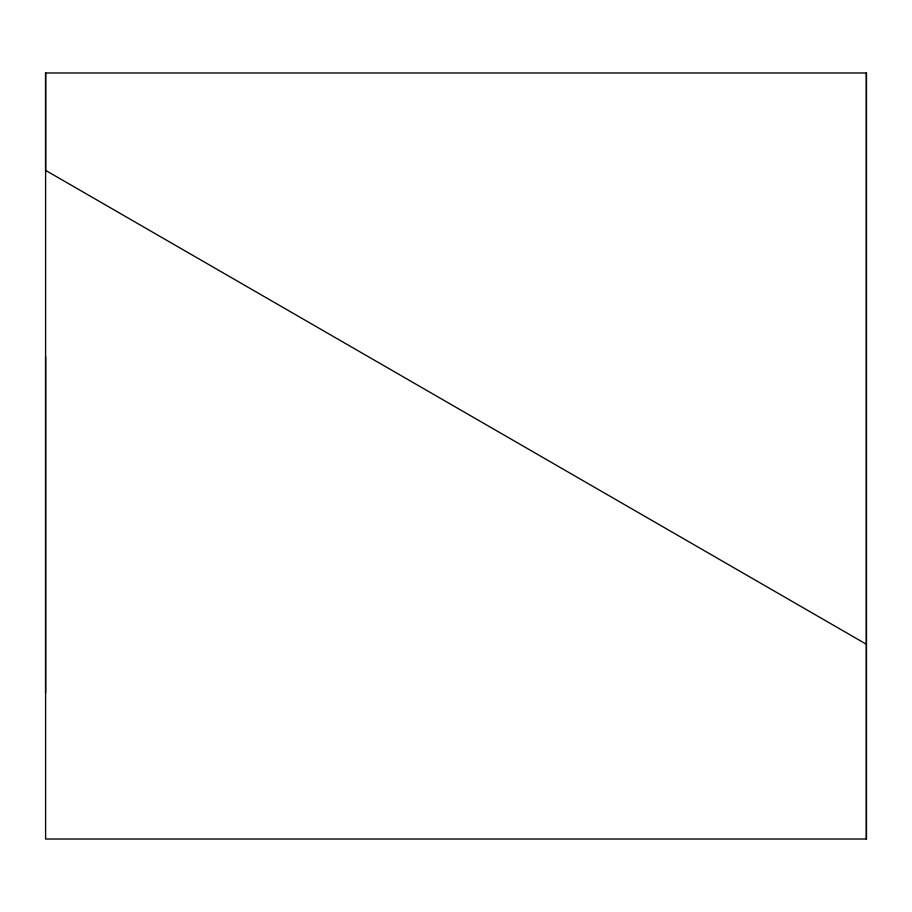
<?xml version="1.0" encoding="UTF-8"?>
<svg xmlns="http://www.w3.org/2000/svg" width="912" height="912" viewBox="0 0 912 912"><rect width="100%" height="100%" fill="white"/><g stroke="black" fill="none" stroke-linecap="round" stroke-linejoin="round"><path stroke-width="1.37" d="M45.6 72.971L45.6 839.029L866.4 839.029L866.4 72.971L45.6 72.983L45.6 170.362M45.6 170.362L866.4 644.26M866.4 72.983L866.4 839.029M45.6 356.843L45.6 692.972"/></g></svg>
